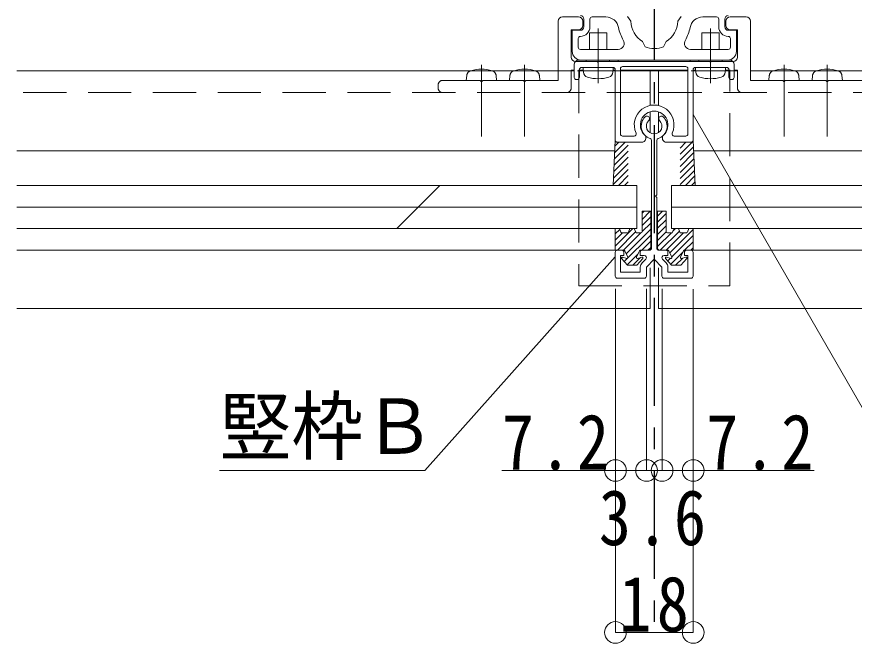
# Model space of a CAD drawing. Units: millimetres, scale not verified. Extents: x -1050 to 1050, y -742 to 742.
# Drawn here: x 400.5 to 594.3, y -414.3 to -269.2 of the extents above; entities that cross this region are included whole.
import ezdxf
from ezdxf.enums import TextEntityAlignment as Align

# ---------------------------------------------------------------- set-up
doc = ezdxf.new("R2010")
doc.units = ezdxf.units.MM
doc.header["$LTSCALE"] = 5
doc.linetypes.add('CHAIN1', pattern=[8, 5, -1, 1, -1])
doc.linetypes.add('DASHED2', pattern=[3, 2, -1])
doc.layers.add('0-0_通り芯', color=7, linetype='CHAIN1')
for name, color, linetype, lineweight in [('0-3_寸法', 54, 'Continuous', 20), ('0-4_手摺部材', 92, 'Continuous', 20), ('0-7_ガラス', 6, 'Continuous', 20), ('0-8_その他', 11, 'Continuous', 20), ('0-9_文字', 3, 'Continuous', 20), ('0-A_支柱', 6, 'Continuous', 20)]:
    doc.layers.add(name, color=color, linetype=linetype, lineweight=lineweight)
doc.styles.add('ＭＳ ゴシック', font='')
doc.styles.get('ＭＳ ゴシック').set_extended_font_data('MS Gothic')

# ---------------------------------------------------------------- blocks, each defined once
blk = doc.blocks.new('dimension_origin')
at = {"color": 0, "linetype": 'Continuous', "lineweight": -2}
blk.add_circle((0, 0), 1.25, dxfattribs=at)

msp = doc.modelspace()

# ---------------------------------------------------------------- linework, layer by layer
at = {"layer": '0-0_通り芯'}
for q in [(548.02, -354.61), (548.02, -411.793)]:
    msp.add_line((548.02, -214.355), q, dxfattribs=at)
at = {"layer": '0-0_通り芯', "linetype": 'Continuous'}
msp.add_line((557.59, -281.793), (557.02, -281.793), dxfattribs=at)
at = {"layer": '0-3_寸法'}
for p, q in [((539.02, -332.244), (539.02, -411.793)), ((546.22, -332.218), (546.22, -374.293)), ((549.82, -332.218), (549.82, -374.293)), ((557.02, -332.312), (557.02, -411.793)), ((512.741, -374.293), (546.22, -374.293)), ((546.22, -374.293), (549.82, -374.293)), ((549.82, -374.293), (585.02, -374.293)), ((539.02, -411.793), (557.02, -411.793))]:
    msp.add_line(p, q, dxfattribs=at)
at = {"layer": '0-4_手摺部材'}
for p, q in [((526.77, -269.293), (530.47, -269.293)), ((569.27, -269.293), (565.57, -269.293)), ((525.77, -281.793), (525.77, -270.293)), ((531.47, -270.293), (531.47, -271.293)), ((564.57, -270.293), (564.57, -271.293)), ((570.27, -281.793), (570.27, -270.293)), ((530.47, -272.293), (528.77, -272.293)), ((528.77, -272.293), (528.77, -278.593)), ((533.02, -272.993), (537.02, -272.993)), ((533.02, -276.793), (533.02, -272.993)), ((537.02, -272.993), (537.02, -276.793)), ((559.02, -272.993), (563.02, -272.993)), ((559.02, -276.793), (559.02, -272.993)), ((563.02, -272.993), (563.02, -276.793)), ((565.57, -272.293), (567.27, -272.293)), ((567.27, -272.293), (567.27, -278.593)), ((529.479, -280.293), (529.479, -283.293)), ((529.77, -279.593), (566.27, -279.593)), ((532.279, -279.293), (530.479, -279.293)), ((532.279, -279.293), (532.279, -279.593)), ((532.279, -279.593), (534.779, -279.593)), ((534.979, -279.793), (534.779, -279.593)), ((534.979, -279.793), (535.179, -279.593)), ((535.179, -279.593), (537.679, -279.593)), ((537.679, -279.293), (539.679, -279.293)), ((537.679, -279.593), (537.679, -279.293)), ((539.679, -279.293), (539.679, -279.593)), ((539.679, -279.593), (556.279, -279.593)), ((540.679, -280.793), (555.279, -280.793)), ((556.279, -279.293), (556.279, -279.593)), ((558.279, -279.293), (556.279, -279.293)), ((558.279, -279.593), (558.279, -279.293)), ((560.779, -279.593), (558.279, -279.593)), ((560.979, -279.793), (560.779, -279.593)), ((560.979, -279.793), (561.179, -279.593)), ((563.679, -279.593), (561.179, -279.593)), ((563.679, -279.293), (563.679, -279.593)), ((563.679, -279.293), (565.479, -279.293)), ((566.479, -280.293), (566.479, -283.293)), ((529.52, -281.793), (400.52, -281.793)), ((528.77, -281.793), (528.77, -281.593)), ((528.77, -281.593), (529.52, -281.593)), ((530.679, -283.293), (530.679, -281.493)), ((530.72, -281.593), (531.573, -281.593)), ((531.59, -281.793), (530.72, -281.793)), ((531.179, -280.993), (538.479, -280.993)), ((538.52, -280.993), (531.52, -280.993)), ((539.02, -281.793), (538.45, -281.793)), ((538.468, -281.593), (539.02, -281.593)), ((538.979, -297.793), (538.979, -281.493)), ((540.179, -281.293), (540.179, -296.393)), ((540.22, -281.593), (555.82, -281.593)), ((555.82, -281.793), (540.22, -281.793)), ((540.22, -281.793), (547.02, -281.793)), ((547.02, -281.793), (547.02, -289.803)), ((549.02, -289.803), (549.02, -281.793)), ((549.02, -281.793), (555.82, -281.793)), ((555.779, -281.293), (555.779, -296.393)), ((556.979, -297.793), (556.979, -281.493)), ((557.02, -281.593), (557.573, -281.593)), ((564.779, -280.993), (557.479, -280.993)), ((564.52, -280.993), (557.52, -280.993)), ((565.32, -281.793), (564.45, -281.793)), ((564.468, -281.593), (565.32, -281.593)), ((565.279, -283.293), (565.279, -281.493)), ((566.52, -281.593), (567.27, -281.593)), ((567.27, -281.793), (566.52, -281.793)), ((567.27, -281.593), (567.27, -281.793)), ((695.52, -281.793), (570.27, -281.793)), ((529.979, -283.793), (530.179, -283.793)), ((565.979, -283.793), (565.779, -283.793)), ((547.02, -291.253), (547.02, -296.07)), ((549.02, -291.253), (549.02, -296.07)), ((539.479, -298.293), (545.109, -298.293)), ((543.332, -296.893), (540.679, -296.893)), ((547.379, -297.898), (547.379, -322.796)), ((548.579, -297.898), (548.579, -310.496)), ((556.479, -298.293), (550.85, -298.293)), ((552.627, -296.893), (555.279, -296.893)), ((538.953, -300.293), (400.52, -300.293)), ((557.006, -300.293), (695.52, -300.293)), ((548.279, -310.796), (548.579, -310.496)), ((548.279, -310.796), (548.579, -311.096)), ((548.579, -311.096), (548.579, -322.796)), ((538.979, -323.296), (400.52, -323.296)), ((539.479, -323.296), (540.479, -323.296)), ((545.279, -323.296), (546.879, -323.296)), ((550.679, -323.296), (549.079, -323.296)), ((556.479, -323.296), (555.479, -323.296)), ((556.979, -323.296), (695.52, -323.296)), ((538.979, -323.796), (538.979, -329.296)), ((540.179, -324.496), (540.979, -324.496)), ((540.979, -323.796), (540.979, -324.496)), ((544.779, -323.796), (544.779, -324.496)), ((544.779, -324.496), (545.692, -324.496)), ((545.189, -326.206), (546.046, -325.349)), ((546.179, -327.196), (547.979, -325.396)), ((549.779, -327.196), (547.979, -325.396)), ((550.769, -326.206), (549.913, -325.349)), ((551.179, -324.496), (550.266, -324.496)), ((551.179, -323.796), (551.179, -324.496)), ((554.979, -323.796), (554.979, -324.496)), ((555.779, -324.496), (554.979, -324.496)), ((556.979, -323.796), (556.979, -329.296)), ((544.779, -327.196), (544.779, -328.396)), ((546.179, -327.196), (546.179, -329.296)), ((547.02, -336.793), (547.02, -327.393)), ((549.02, -336.793), (549.02, -327.393)), ((549.779, -327.196), (549.779, -329.296)), ((551.179, -327.196), (551.179, -328.396)), ((539.479, -329.796), (545.679, -329.796)), ((556.479, -329.796), (550.279, -329.796)), ((547.02, -336.793), (400.52, -336.793)), ((695.52, -336.793), (549.02, -336.793))]:
    msp.add_line(p, q, dxfattribs=at)
at = {"layer": '0-4_手摺部材', "linetype": 'CHAIN1'}
for p, q in [((535.02, -271.993), (535.02, -284.593)), ((561.02, -271.993), (561.02, -284.593)), ((508.02, -280.393), (508.02, -296.993)), ((518.02, -280.393), (518.02, -296.993)), ((578.02, -280.393), (578.02, -296.993)), ((588.02, -280.393), (588.02, -296.993))]:
    msp.add_line(p, q, dxfattribs=at)
at = {"layer": '0-4_手摺部材', "linetype": 'DASHED2'}
for p, q in [((504.618, -282.874), (504.52, -283.993)), ((511.422, -282.874), (511.52, -283.993)), ((514.618, -282.874), (514.52, -283.993)), ((521.422, -282.874), (521.52, -283.993)), ((525.77, -283.993), (525.77, -281.793)), ((528.77, -285.793), (528.77, -281.793)), ((540.22, -281.793), (529.52, -281.793)), ((566.52, -281.793), (555.82, -281.793)), ((567.27, -281.793), (567.27, -285.793)), ((570.27, -283.993), (570.27, -281.793)), ((574.618, -282.874), (574.52, -283.993)), ((581.422, -282.874), (581.52, -283.993)), ((584.618, -282.874), (584.52, -283.993)), ((591.422, -282.874), (591.52, -283.993)), ((499.02, -283.993), (507.72, -283.993)), ((508.02, -284.293), (507.72, -283.993)), ((508.02, -284.293), (508.32, -283.993)), ((508.32, -283.993), (517.72, -283.993)), ((518.02, -284.293), (517.72, -283.993)), ((518.02, -284.293), (518.32, -283.993)), ((518.32, -283.993), (525.77, -283.993)), ((577.72, -283.993), (570.27, -283.993)), ((578.02, -284.293), (577.72, -283.993)), ((578.02, -284.293), (578.32, -283.993)), ((587.72, -283.993), (578.32, -283.993)), ((588.02, -284.293), (587.72, -283.993)), ((588.02, -284.293), (588.32, -283.993)), ((597.02, -283.993), (588.32, -283.993)), ((498.02, -285.793), (498.02, -284.993)), ((547.02, -286.793), (400.52, -286.793)), ((549.02, -286.793), (695.52, -286.793))]:
    msp.add_line(p, q, dxfattribs=at)
msp.add_lwpolyline([(530.52, -281.543), (530.52, -331.543), (565.52, -331.543), (565.52, -281.543)], dxfattribs=at)
at = {"layer": '0-4_手摺部材'}
for points in [[(531.618, -282.112), (531.538, -281.193), (531.52, -280.993)], [(538.422, -282.112), (538.503, -281.193), (538.52, -280.993)], [(557.618, -282.112), (557.538, -281.193), (557.52, -280.993)], [(564.422, -282.112), (564.503, -281.193), (564.52, -280.993)], [(540.179, -324.496), (540.179, -328.396), (544.779, -328.396)], [(555.779, -324.496), (555.779, -328.396), (551.179, -328.396)]]:
    msp.add_lwpolyline(points, dxfattribs=at)
for centre, radius, start, end in [((526.77, -270.293), 1, 90, 180), ((530.47, -270.293), 1, 0, 90), ((565.57, -270.293), 1, 90, 180), ((569.27, -270.293), 1, 0, 90), ((530.47, -271.293), 1, 270, 360), ((565.57, -271.293), 1, 180, 270), ((529.77, -278.593), 1, 180, 270), ((566.27, -278.593), 1, 270, 360), ((530.479, -280.293), 1, 90, 180), ((540.679, -281.293), 0.5, 90, 180), ((555.279, -281.293), 0.5, 0, 90), ((565.479, -280.293), 1, 0, 90), ((505.913, -282.987), 1.3, 105.88085, 113.31036), ((508.02, -290.393), 9, 74.11915, 105.88085), ((510.127, -282.987), 1.3, 66.68964, 74.11915), ((515.913, -282.987), 1.3, 105.88085, 113.31036), ((518.02, -290.393), 9, 74.11915, 105.88085), ((520.127, -282.987), 1.3, 66.68964, 74.11915), ((531.179, -281.493), 0.5, 90, 180), ((532.913, -281.999), 1.3, 185, 254.11915), ((537.127, -281.999), 1.3, 285.88085, 355), ((538.479, -281.493), 0.5, 0, 90), ((557.479, -281.493), 0.5, 90, 180), ((558.913, -281.999), 1.3, 185, 254.11915), ((563.127, -281.999), 1.3, 285.88085, 355), ((564.779, -281.493), 0.5, 0, 90), ((575.913, -282.987), 1.3, 105.88085, 113.31036), ((578.02, -290.393), 9, 74.11915, 105.88085), ((580.127, -282.987), 1.3, 66.68964, 74.11915), ((585.913, -282.987), 1.3, 105.88085, 113.31036), ((588.02, -290.393), 9, 74.11915, 105.88085), ((590.127, -282.987), 1.3, 66.68964, 74.11915), ((529.979, -283.293), 0.5, 180, 270), ((530.179, -283.293), 0.5, 270, 360), ((535.02, -274.593), 9, 254.11915, 285.88085), ((561.02, -274.593), 9, 254.11915, 285.88085), ((565.779, -283.293), 0.5, 180, 270), ((565.979, -283.293), 0.5, 270, 360), ((547.979, -294.293), 4.6, 335.68426, 204.31574), ((547.979, -294.293), 3.2, 313.47607, 226.52393), ((547.979, -294.576), 3, 134.47751, 251.6823), ((546.298, -292.863), 0.6, 314.4775, 134.47751), ((547.979, -294.576), 3, 288.31769, 45.52249), ((549.661, -292.863), 0.6, 45.52249, 225.52249), ((547.979, -294.576), 1.8, 134.4775, 45.52249), ((540.679, -296.393), 0.5, 180, 270), ((543.332, -296.393), 0.5, 270, 24.31574), ((552.627, -296.393), 0.5, 155.68426, 270), ((555.279, -296.393), 0.5, 270, 360), ((539.479, -297.793), 0.5, 180, 270), ((545.109, -297.321), 0.972, 270, 46.52393), ((546.879, -297.898), 0.5, 0, 71.6823), ((549.079, -297.898), 0.5, 108.31769, 180), ((550.85, -297.321), 0.972, 133.47607, 270), ((556.479, -297.793), 0.5, 270, 360), ((539.479, -323.796), 0.5, 90, 180), ((540.479, -323.796), 0.5, 0, 90), ((545.279, -323.796), 0.5, 90, 180), ((546.879, -322.796), 0.5, 270, 360), ((549.079, -322.796), 0.5, 180, 270), ((550.679, -323.796), 0.5, 0, 90), ((555.479, -323.796), 0.5, 90, 180), ((556.479, -323.796), 0.5, 0, 90), ((545.692, -324.996), 0.5, 315, 90), ((550.266, -324.996), 0.5, 90, 225), ((546.179, -327.196), 1.4, 135, 180), ((549.779, -327.196), 1.4, 0, 45), ((539.479, -329.296), 0.5, 180, 270), ((545.679, -329.296), 0.5, 270, 360), ((550.279, -329.296), 0.5, 180, 270), ((556.479, -329.296), 0.5, 270, 360)]:
    msp.add_arc(centre, radius, start, end, dxfattribs=at)
at = {"layer": '0-4_手摺部材', "linetype": 'DASHED2'}
for centre, radius, start, end in [((505.913, -282.987), 1.3, 113.31036, 175), ((510.127, -282.987), 1.3, 5, 66.68964), ((515.913, -282.987), 1.3, 113.31036, 175), ((520.127, -282.987), 1.3, 5, 66.68964), ((575.913, -282.987), 1.3, 113.31036, 175), ((580.127, -282.987), 1.3, 5, 66.68964), ((585.913, -282.987), 1.3, 113.31036, 175), ((590.127, -282.987), 1.3, 5, 66.68964), ((499.02, -284.993), 1, 90, 180), ((499.02, -285.793), 1, 180, 270), ((527.77, -285.793), 1, 270, 360), ((568.27, -285.793), 1, 180, 270)]:
    msp.add_arc(centre, radius, start, end, dxfattribs=at)
at = {"layer": '0-7_ガラス'}
for p, q in [((543.979, -308.296), (400.52, -308.296)), ((488.436, -318.296), (498.436, -308.296)), ((543.979, -318.296), (543.979, -308.296)), ((551.979, -318.296), (551.979, -308.296)), ((551.979, -308.296), (695.52, -308.296)), ((543.979, -313.296), (400.52, -313.296)), ((695.52, -313.296), (551.979, -313.296)), ((543.979, -318.296), (400.52, -318.296)), ((695.52, -318.296), (551.979, -318.296))]:
    msp.add_line(p, q, dxfattribs=at)
at = {"layer": '0-8_その他'}
for p, q in [((538.979, -297.793), (538.523, -308.296)), ((538.854, -300.676), (541.237, -298.293)), ((538.918, -299.197), (539.823, -298.293)), ((553.979, -301.05), (556.99, -298.04)), ((553.979, -299.636), (555.323, -298.293)), ((556.979, -297.793), (557.436, -308.296)), ((538.79, -302.154), (541.979, -298.965)), ((553.979, -302.465), (557.049, -299.395)), ((538.661, -305.111), (541.979, -301.793)), ((538.726, -303.633), (541.979, -300.379)), ((553.979, -303.879), (557.108, -300.75)), ((553.979, -305.293), (557.167, -302.105)), ((538.597, -306.59), (541.979, -303.207)), ((553.979, -306.707), (557.226, -303.461)), ((538.533, -308.068), (541.979, -304.621)), ((539.719, -308.296), (541.979, -306.036)), ((553.979, -308.121), (557.285, -304.816)), ((541.134, -308.296), (541.979, -307.45)), ((555.219, -308.296), (557.344, -306.171)), ((556.634, -308.296), (557.403, -307.527)), ((547.179, -314.296), (545.179, -314.296)), ((545.179, -314.296), (545.179, -318.996)), ((545.179, -316.171), (547.055, -314.296)), ((545.179, -314.757), (545.641, -314.296)), ((545.179, -317.585), (547.179, -315.585)), ((547.179, -314.296), (547.179, -322.796)), ((548.779, -314.296), (550.779, -314.296)), ((548.779, -314.296), (548.779, -322.796)), ((548.779, -315.399), (549.883, -314.296)), ((548.779, -316.814), (550.779, -314.814)), ((550.779, -314.296), (550.779, -318.996)), ((545.179, -318.999), (547.179, -316.999)), ((548.779, -318.228), (550.779, -316.228)), ((548.779, -319.642), (550.779, -317.642)), ((538.979, -318.296), (538.979, -323.296)), ((539.979, -318.296), (538.979, -318.296)), ((538.979, -322.371), (543.055, -318.296)), ((538.979, -319.542), (540.05, -318.472)), ((538.979, -320.957), (540.641, -319.296)), ((539.469, -323.296), (543.691, -319.074)), ((540.304, -319.107), (539.979, -318.296)), ((541.776, -319.296), (540.583, -319.296)), ((540.883, -323.296), (544.883, -319.296)), ((541.493, -324.1), (547.179, -318.414)), ((542.379, -318.296), (542.055, -319.107)), ((543.379, -318.296), (542.379, -318.296)), ((543.704, -319.107), (543.379, -318.296)), ((544.879, -319.296), (543.983, -319.296)), ((548.779, -321.056), (550.785, -319.051)), ((548.779, -322.47), (551.954, -319.296)), ((549.368, -323.296), (553.805, -318.859)), ((550.783, -323.296), (554.783, -319.296)), ((551.079, -319.296), (551.976, -319.296)), ((551.6, -323.893), (556.979, -318.513)), ((552.255, -319.107), (552.579, -318.296)), ((552.33, -318.92), (552.954, -318.296)), ((552.579, -318.296), (553.579, -318.296)), ((553.579, -318.296), (553.904, -319.107)), ((554.183, -319.296), (555.376, -319.296)), ((555.655, -319.107), (555.979, -318.296)), ((555.979, -318.296), (556.979, -318.296)), ((556.979, -318.296), (556.979, -323.296)), ((541.078, -325.929), (547.179, -319.828)), ((545.126, -323.296), (547.179, -321.242)), ((552.04, -324.866), (556.979, -319.927)), ((555.025, -323.296), (556.979, -321.341)), ((541, -323.296), (538.979, -323.296)), ((541.183, -323.413), (541.862, -324.913)), ((544.576, -323.413), (543.897, -324.913)), ((546.679, -323.296), (544.758, -323.296)), ((546.54, -323.296), (547.179, -322.656)), ((549.279, -323.296), (551.2, -323.296)), ((551.383, -323.413), (552.062, -324.913)), ((554.776, -323.413), (554.097, -324.913)), ((554.958, -323.296), (556.979, -323.296)), ((556.44, -323.296), (556.979, -322.756)), ((540.403, -325.19), (540.677, -324.916)), ((541.82, -326.731), (540.433, -325.231)), ((540.635, -324.903), (541.624, -325.188)), ((541.758, -326.664), (544.219, -324.203)), ((543.04, -326.796), (544.855, -324.981)), ((543.939, -326.731), (545.326, -325.231)), ((545.124, -324.903), (544.135, -325.188)), ((552.02, -326.731), (550.633, -325.231)), ((550.835, -324.903), (551.824, -325.188)), ((551.134, -325.773), (551.742, -325.164)), ((551.813, -326.508), (554.667, -323.654)), ((552.94, -326.796), (554.633, -325.102)), ((554.139, -326.731), (555.526, -325.231)), ((555.324, -324.903), (554.335, -325.188)), ((541.967, -326.796), (543.792, -326.796)), ((553.992, -326.796), (552.167, -326.796))]:
    msp.add_line(p, q, dxfattribs=at)
for centre, radius, start, end in [((540.583, -318.996), 0.3, 201.80141, 270), ((541.776, -318.996), 0.3, 270, 338.19859), ((543.983, -318.996), 0.3, 201.80141, 270), ((544.879, -318.996), 0.3, 270, 360), ((551.079, -318.996), 0.3, 180, 270), ((551.976, -318.996), 0.3, 270, 338.19859), ((554.183, -318.996), 0.3, 201.80141, 270), ((555.376, -318.996), 0.3, 270, 338.19859), ((541, -323.496), 0.2, 24.35477, 90), ((544.758, -323.496), 0.2, 90, 155.64523), ((546.679, -322.796), 0.5, 270, 360), ((549.279, -322.796), 0.5, 180, 270), ((551.2, -323.496), 0.2, 24.35477, 90), ((554.958, -323.496), 0.2, 90, 155.64523), ((540.579, -325.096), 0.2, 73.96257, 222.76769), ((541.679, -324.996), 0.2, 253.96257, 24.35477), ((544.079, -324.996), 0.2, 155.64523, 286.03743), ((545.179, -325.096), 0.2, 317.23231, 106.03743), ((550.779, -325.096), 0.2, 73.96257, 222.76769), ((551.879, -324.996), 0.2, 253.96257, 24.35477), ((554.279, -324.996), 0.2, 155.64523, 286.03743), ((555.379, -325.096), 0.2, 317.23231, 106.03743), ((541.967, -326.596), 0.2, 222.76769, 270), ((543.792, -326.596), 0.2, 270, 317.23231), ((552.167, -326.596), 0.2, 222.76769, 270), ((553.992, -326.596), 0.2, 270, 317.23231)]:
    msp.add_arc(centre, radius, start, end, dxfattribs=at)
at = {"layer": '0-9_文字'}
for points in [[(556.979, -291.907), (604.545, -374.293), (652.045, -374.293)], [(538.979, -324.817), (494.93, -374.293), (447.43, -374.293)]]:
    msp.add_lwpolyline(points, dxfattribs=at)
at = {"layer": '0-A_支柱'}
for p, q in [((533.62, -269.293), (536.797, -269.293)), ((542.62, -270.293), (541.816, -269.199)), ((553.42, -270.293), (554.224, -269.199)), ((562.42, -269.293), (559.243, -269.293)), ((531.72, -269.793), (531.72, -271.593)), ((533.12, -269.793), (533.12, -271.593)), ((562.92, -269.793), (562.92, -271.593)), ((564.32, -269.793), (564.32, -271.593)), ((529.02, -272.393), (529.02, -277.293)), ((529.02, -272.393), (530.92, -272.393)), ((567.02, -272.393), (565.12, -272.393)), ((567.02, -277.293), (567.02, -272.393)), ((530.42, -274.293), (530.42, -276.293)), ((545.32, -274.969), (545.865, -276.213)), ((550.175, -276.213), (550.72, -274.969)), ((565.62, -274.293), (565.62, -276.293)), ((530.92, -276.793), (539.652, -276.793)), ((565.12, -276.793), (556.388, -276.793)), ((531.02, -279.293), (565.02, -279.293))]:
    msp.add_line(p, q, dxfattribs=at)
for centre, radius, start, end in [((530.92, -269.793), 0.8, 0, 90), ((533.62, -269.793), 0.5, 90, 180), ((536.797, -272.293), 3, 10.10418, 90), ((559.243, -272.293), 3, 90, 169.89582), ((562.42, -269.793), 0.5, 0, 90), ((565.12, -269.793), 0.8, 90, 180), ((548.02, -270.293), 5.4, 180, 239.99999), ((548.02, -270.293), 5.4, 300, 0), ((530.92, -271.593), 2.2, 270, 360), ((530.92, -271.593), 0.8, 270, 360), ((548.02, -270.293), 8.4, 190.10418, 211.35964), ((548.02, -270.293), 8.4, 328.64036, 349.89582), ((565.12, -271.593), 2.2, 180, 270), ((565.12, -271.593), 0.8, 180, 270), ((530.92, -274.293), 0.5, 90, 180), ((539.652, -275.393), 1.4, 270, 31.35964), ((556.388, -275.393), 1.4, 148.64036, 270), ((565.12, -274.293), 0.5, 0, 90), ((530.92, -276.293), 0.5, 180, 270), ((548.02, -270.293), 6.3, 249.99999, 290), ((565.12, -276.293), 0.5, 270, 360), ((531.02, -277.293), 2, 180, 270), ((565.02, -277.293), 2, 270, 360)]:
    msp.add_arc(centre, radius, start, end, dxfattribs=at)

# ---------------------------------------------------------------- block references
at = {"layer": '0-3_寸法', "xscale": 2, "yscale": 2, "rotation": 180}
for p in [(539.02, -374.293), (546.22, -374.293), (549.82, -374.293), (539.02, -411.793)]:
    msp.add_blockref('dimension_origin', p, dxfattribs=at)
at = {"layer": '0-3_寸法', "xscale": 2, "yscale": 2}
for p in [(546.22, -374.293), (549.82, -374.293), (557.02, -374.293), (557.02, -411.793)]:
    msp.add_blockref('dimension_origin', p, dxfattribs=at)

# ---------------------------------------------------------------- texts
at = {"layer": '0-3_寸法', "char_height": 12.83, "attachment_point": 7, "style": 'ＭＳ ゴシック'}
for s, insert in [('\\T1.17;\\W0.85;7.2', (512.741, -374.293)), ('\\T1.17;\\W0.85;7.2', (560.02, -374.293)), ('\\T1.17;\\W0.85;3.6', (535.191, -391.793)), ('\\T1.17;\\W0.85;18', (539.895, -411.793))]:
    msp.add_mtext(s, dxfattribs=dict(at, insert=insert))
at = {"layer": '0-9_文字', "style": 'ＭＳ ゴシック', "width": 0.95}
msp.add_text('竪枠Ｂ', height=12.83, dxfattribs=at).set_placement((447.43, -374.293), align=Align.BOTTOM_LEFT)

doc.saveas('drawing.dxf')
